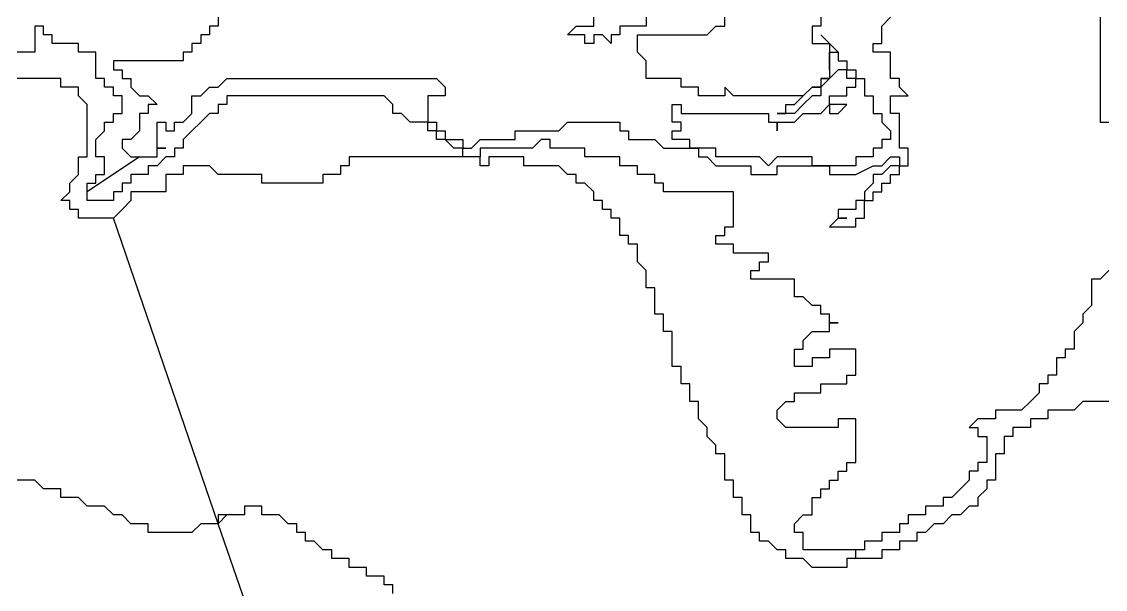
# Model space of a CAD drawing. Extents: x -79.2 to -65.2, y 32.5 to 44.8.
# Drawn here: x -70.955 to -69.714, y 40.755 to 41.405 of the extents above; entities that cross this region are included whole.
import ezdxf

# ---------------------------------------------------------------- set-up
doc = ezdxf.new("R2010")
doc.units = 0

msp = doc.modelspace()

# ---------------------------------------------------------------- linework, layer by layer
at = {"layer": '0FINSTR_G'}
for points in [[(-70.73, 41.41), (-70.73, 41.4), (-70.73, 41.4), (-70.74, 41.4), (-70.74, 41.4), (-70.74, 41.39), (-70.74, 41.39), (-70.75, 41.39), (-70.75, 41.38), (-70.75, 41.38), (-70.75, 41.38), (-70.76, 41.38), (-70.76, 41.38), (-70.76, 41.37), (-70.76, 41.37), (-70.77, 41.37), (-70.77, 41.37), (-70.77, 41.36), (-70.77, 41.36), (-70.78, 41.36), (-70.78, 41.36), (-70.78, 41.36), (-70.78, 41.36), (-70.79, 41.36), (-70.79, 41.36), (-70.79, 41.36), (-70.8, 41.36), (-70.8, 41.36), (-70.8, 41.36), (-70.8, 41.36), (-70.81, 41.36), (-70.81, 41.36), (-70.83, 41.36), (-70.83, 41.36), (-70.83, 41.36), (-70.83, 41.36), (-70.84, 41.36), (-70.84, 41.36), (-70.84, 41.36), (-70.85, 41.36), (-70.85, 41.36), (-70.85, 41.36), (-70.85, 41.36), (-70.85, 41.35), (-70.85, 41.35), (-70.85, 41.35), (-70.84, 41.35), (-70.84, 41.35), (-70.84, 41.35), (-70.84, 41.34), (-70.84, 41.34), (-70.83, 41.34), (-70.83, 41.34), (-70.83, 41.34), (-70.83, 41.33), (-70.83, 41.33), (-70.83, 41.33), (-70.83, 41.33), (-70.83, 41.33), (-70.82, 41.32), (-70.82, 41.32), (-70.82, 41.32), (-70.82, 41.32), (-70.81, 41.32), (-70.81, 41.32), (-70.81, 41.32), (-70.81, 41.32), (-70.8, 41.31), (-70.8, 41.31), (-70.8, 41.31), (-70.8, 41.31), (-70.8, 41.31), (-70.8, 41.31), (-70.8, 41.31), (-70.81, 41.31), (-70.81, 41.31), (-70.81, 41.31), (-70.81, 41.3), (-70.81, 41.3), (-70.81, 41.3), (-70.81, 41.3), (-70.81, 41.3), (-70.81, 41.3), (-70.81, 41.3), (-70.82, 41.3), (-70.82, 41.3)], [(-70.24, 41.41), (-70.24, 41.4), (-70.25, 41.4), (-70.25, 41.4), (-70.26, 41.4), (-70.26, 41.4), (-70.27, 41.4), (-70.27, 41.39), (-70.27, 41.39), (-70.27, 41.39), (-70.28, 41.39), (-70.28, 41.39), (-70.28, 41.38), (-70.29, 41.39), (-70.29, 41.39), (-70.29, 41.39), (-70.3, 41.39), (-70.3, 41.39), (-70.3, 41.39), (-70.3, 41.38), (-70.31, 41.38), (-70.31, 41.38), (-70.31, 41.38), (-70.31, 41.38), (-70.31, 41.38), (-70.31, 41.38), (-70.31, 41.38), (-70.31, 41.39), (-70.31, 41.39), (-70.31, 41.39), (-70.31, 41.39), (-70.31, 41.39), (-70.31, 41.39), (-70.32, 41.39), (-70.32, 41.39), (-70.32, 41.39), (-70.33, 41.39), (-70.33, 41.39), (-70.33, 41.39), (-70.33, 41.39), (-70.32, 41.4), (-70.32, 41.4), (-70.32, 41.4), (-70.31, 41.4), (-70.31, 41.4), (-70.3, 41.4), (-70.3, 41.4), (-70.3, 41.4), (-70.3, 41.41)], [(-70.05, 41.33), (-70.06, 41.32), (-70.06, 41.32), (-70.07, 41.32), (-70.07, 41.32), (-70.07, 41.32), (-70.08, 41.32), (-70.08, 41.32), (-70.09, 41.32), (-70.09, 41.32), (-70.1, 41.32), (-70.1, 41.32), (-70.11, 41.32), (-70.11, 41.32), (-70.12, 41.32), (-70.12, 41.32), (-70.13, 41.32), (-70.13, 41.32), (-70.14, 41.32), (-70.15, 41.33), (-70.15, 41.32), (-70.15, 41.32), (-70.16, 41.32), (-70.16, 41.32), (-70.17, 41.32), (-70.17, 41.32), (-70.18, 41.32), (-70.18, 41.33), (-70.19, 41.33), (-70.19, 41.33), (-70.19, 41.33), (-70.19, 41.33), (-70.19, 41.33), (-70.2, 41.33), (-70.2, 41.34), (-70.2, 41.34), (-70.2, 41.34), (-70.2, 41.34), (-70.21, 41.34), (-70.21, 41.34), (-70.21, 41.34), (-70.22, 41.34), (-70.22, 41.34), (-70.22, 41.34), (-70.23, 41.34), (-70.23, 41.34), (-70.23, 41.34), (-70.23, 41.34), (-70.23, 41.34), (-70.24, 41.34), (-70.24, 41.35), (-70.24, 41.35), (-70.24, 41.35), (-70.24, 41.35), (-70.24, 41.35), (-70.24, 41.35), (-70.24, 41.35), (-70.24, 41.35), (-70.24, 41.36), (-70.24, 41.36), (-70.24, 41.36), (-70.24, 41.36), (-70.24, 41.36), (-70.24, 41.36), (-70.25, 41.37), (-70.25, 41.37), (-70.25, 41.37), (-70.25, 41.37), (-70.25, 41.37), (-70.25, 41.38), (-70.25, 41.38), (-70.25, 41.38), (-70.25, 41.38), (-70.25, 41.38), (-70.25, 41.39), (-70.25, 41.39), (-70.25, 41.39), (-70.25, 41.39), (-70.24, 41.39), (-70.23, 41.39), (-70.23, 41.39), (-70.23, 41.39), (-70.22, 41.39), (-70.22, 41.39), (-70.22, 41.39), (-70.21, 41.39), (-70.21, 41.39), (-70.2, 41.39), (-70.2, 41.39), (-70.2, 41.39), (-70.19, 41.39), (-70.18, 41.39), (-70.18, 41.39), (-70.18, 41.39), (-70.17, 41.39), (-70.17, 41.39), (-70.16, 41.4), (-70.16, 41.4), (-70.16, 41.4), (-70.16, 41.4), (-70.15, 41.4), (-70.15, 41.41)], [(-70.04, 41.41), (-70.04, 41.4), (-70.05, 41.4), (-70.05, 41.4), (-70.05, 41.4), (-70.05, 41.39), (-70.05, 41.39), (-70.05, 41.39), (-70.05, 41.39), (-70.05, 41.38), (-70.04, 41.38), (-70.04, 41.38), (-70.04, 41.38), (-70.04, 41.38), (-70.03, 41.38), (-70.03, 41.37), (-70.03, 41.37), (-70.03, 41.37), (-70.03, 41.37), (-70.03, 41.36)], [(-69.97, 41.4), (-69.97, 41.4), (-69.96, 41.41)], [(-69.72, 41.41), (-69.72, 41.4), (-69.72, 41.4), (-69.72, 41.4), (-69.72, 41.39), (-69.72, 41.38), (-69.72, 41.38), (-69.72, 41.38), (-69.72, 41.37), (-69.72, 41.36), (-69.72, 41.36), (-69.72, 41.34), (-69.72, 41.33), (-69.72, 41.33), (-69.72, 41.33), (-69.72, 41.33), (-69.72, 41.32), (-69.72, 41.32), (-69.72, 41.32), (-69.72, 41.31), (-69.72, 41.31), (-69.72, 41.31), (-69.72, 41.3), (-69.72, 41.3), (-69.72, 41.29), (-69.71, 41.29)], [(-70.88, 41.21), (-70.88, 41.21), (-70.88, 41.21), (-70.88, 41.21), (-70.88, 41.21), (-70.88, 41.21), (-70.88, 41.21), (-70.88, 41.21), (-70.88, 41.21), (-70.88, 41.21), (-70.88, 41.21), (-70.88, 41.22), (-70.88, 41.22), (-70.88, 41.22), (-70.88, 41.22), (-70.87, 41.22), (-70.87, 41.22), (-70.87, 41.23), (-70.87, 41.23), (-70.87, 41.23), (-70.87, 41.23), (-70.87, 41.23), (-70.86, 41.23), (-70.86, 41.24), (-70.86, 41.24), (-70.86, 41.24), (-70.86, 41.24), (-70.86, 41.24), (-70.86, 41.25), (-70.86, 41.25), (-70.86, 41.25), (-70.87, 41.25), (-70.87, 41.25), (-70.87, 41.25), (-70.87, 41.26), (-70.87, 41.26), (-70.87, 41.26), (-70.87, 41.26), (-70.87, 41.26), (-70.87, 41.27), (-70.87, 41.27), (-70.87, 41.27), (-70.87, 41.27), (-70.87, 41.27), (-70.86, 41.28), (-70.86, 41.28), (-70.86, 41.28), (-70.86, 41.29), (-70.85, 41.29), (-70.85, 41.29), (-70.85, 41.3), (-70.85, 41.3), (-70.85, 41.3), (-70.85, 41.3), (-70.84, 41.3), (-70.84, 41.3), (-70.84, 41.31), (-70.84, 41.31), (-70.84, 41.31), (-70.84, 41.31), (-70.84, 41.31), (-70.84, 41.31), (-70.84, 41.32), (-70.84, 41.32), (-70.84, 41.32), (-70.84, 41.32), (-70.84, 41.32), (-70.84, 41.32), (-70.85, 41.32), (-70.85, 41.32), (-70.85, 41.32), (-70.85, 41.32), (-70.85, 41.33), (-70.85, 41.33), (-70.85, 41.33), (-70.86, 41.33), (-70.86, 41.33), (-70.86, 41.34), (-70.86, 41.34), (-70.86, 41.34), (-70.86, 41.34), (-70.86, 41.34), (-70.86, 41.34), (-70.86, 41.34), (-70.87, 41.34), (-70.87, 41.35), (-70.87, 41.35), (-70.87, 41.35), (-70.87, 41.35), (-70.87, 41.35), (-70.87, 41.35), (-70.87, 41.36), (-70.87, 41.36), (-70.87, 41.36), (-70.87, 41.36), (-70.87, 41.36), (-70.87, 41.36), (-70.87, 41.37), (-70.88, 41.37), (-70.88, 41.37), (-70.88, 41.37), (-70.88, 41.37), (-70.88, 41.37), (-70.88, 41.37), (-70.88, 41.37), (-70.89, 41.37), (-70.89, 41.37), (-70.89, 41.38), (-70.89, 41.38), (-70.9, 41.38), (-70.9, 41.38), (-70.9, 41.38), (-70.91, 41.38), (-70.91, 41.38), (-70.91, 41.38), (-70.91, 41.38), (-70.91, 41.38), (-70.91, 41.38), (-70.92, 41.38), (-70.92, 41.38), (-70.92, 41.39), (-70.92, 41.39), (-70.92, 41.39), (-70.92, 41.39), (-70.92, 41.39), (-70.93, 41.39), (-70.93, 41.39), (-70.93, 41.39), (-70.93, 41.4), (-70.93, 41.4), (-70.93, 41.4), (-70.93, 41.4), (-70.94, 41.4), (-70.94, 41.39), (-70.94, 41.39), (-70.94, 41.39), (-70.94, 41.39), (-70.94, 41.39), (-70.94, 41.39), (-70.94, 41.39), (-70.94, 41.38), (-70.94, 41.38), (-70.94, 41.38), (-70.94, 41.38), (-70.94, 41.37), (-70.94, 41.37), (-70.94, 41.37), (-70.94, 41.37), (-70.95, 41.37), (-70.95, 41.37), (-70.95, 41.37), (-70.95, 41.37), (-70.95, 41.37), (-70.96, 41.37)], [(-70.82, 41.25), (-70.81, 41.25), (-70.81, 41.25), (-70.81, 41.25), (-70.81, 41.25), (-70.8, 41.25), (-70.8, 41.25), (-70.8, 41.25), (-70.8, 41.25), (-70.8, 41.25), (-70.8, 41.25), (-70.8, 41.25), (-70.8, 41.25), (-70.8, 41.25), (-70.8, 41.25), (-70.8, 41.26), (-70.79, 41.26), (-70.79, 41.26), (-70.8, 41.26), (-70.8, 41.26), (-70.8, 41.26), (-70.8, 41.27), (-70.8, 41.27), (-70.8, 41.27), (-70.8, 41.27), (-70.8, 41.28), (-70.8, 41.28), (-70.8, 41.28), (-70.8, 41.28), (-70.8, 41.29), (-70.8, 41.29), (-70.8, 41.29), (-70.8, 41.29), (-70.8, 41.29), (-70.79, 41.29), (-70.79, 41.29), (-70.79, 41.28), (-70.79, 41.28), (-70.78, 41.28), (-70.78, 41.28), (-70.78, 41.28), (-70.78, 41.28), (-70.78, 41.28), (-70.78, 41.28), (-70.78, 41.28), (-70.78, 41.29), (-70.78, 41.29), (-70.78, 41.29), (-70.77, 41.29), (-70.77, 41.29), (-70.77, 41.29), (-70.77, 41.29), (-70.76, 41.3), (-70.76, 41.3), (-70.76, 41.3), (-70.76, 41.31), (-70.76, 41.31), (-70.76, 41.31), (-70.76, 41.31), (-70.76, 41.31), (-70.76, 41.32), (-70.75, 41.32), (-70.75, 41.32), (-70.75, 41.32), (-70.74, 41.33), (-70.74, 41.33), (-70.74, 41.33), (-70.73, 41.33), (-70.73, 41.33), (-70.73, 41.33), (-70.73, 41.33), (-70.72, 41.34), (-70.72, 41.34), (-70.72, 41.34), (-70.71, 41.34), (-70.7, 41.34), (-70.7, 41.34), (-70.69, 41.34), (-70.69, 41.34), (-70.68, 41.34), (-70.68, 41.34), (-70.67, 41.34), (-70.67, 41.34), (-70.66, 41.34), (-70.66, 41.34), (-70.65, 41.34), (-70.65, 41.34), (-70.64, 41.34), (-70.64, 41.34), (-70.63, 41.34), (-70.63, 41.34), (-70.63, 41.34), (-70.62, 41.34), (-70.62, 41.34), (-70.61, 41.34), (-70.61, 41.34), (-70.6, 41.34), (-70.6, 41.34), (-70.59, 41.34), (-70.59, 41.34), (-70.58, 41.34), (-70.56, 41.34), (-70.56, 41.34), (-70.55, 41.34), (-70.55, 41.34), (-70.54, 41.34), (-70.53, 41.34), (-70.53, 41.34), (-70.52, 41.34), (-70.52, 41.34), (-70.51, 41.34), (-70.5, 41.34), (-70.5, 41.34), (-70.5, 41.34), (-70.5, 41.34), (-70.5, 41.34), (-70.49, 41.34), (-70.49, 41.34), (-70.49, 41.34), (-70.48, 41.34), (-70.48, 41.34), (-70.48, 41.34), (-70.48, 41.34), (-70.47, 41.33), (-70.47, 41.33), (-70.47, 41.33), (-70.47, 41.33), (-70.47, 41.33), (-70.47, 41.33), (-70.47, 41.32), (-70.48, 41.32), (-70.48, 41.32), (-70.48, 41.32), (-70.48, 41.32), (-70.49, 41.32), (-70.49, 41.32), (-70.49, 41.31), (-70.49, 41.31), (-70.49, 41.31), (-70.49, 41.3), (-70.49, 41.3), (-70.49, 41.3), (-70.49, 41.3), (-70.49, 41.29), (-70.49, 41.29), (-70.48, 41.29), (-70.48, 41.29), (-70.48, 41.29), (-70.48, 41.28), (-70.48, 41.28), (-70.48, 41.28), (-70.47, 41.28), (-70.47, 41.28), (-70.47, 41.28), (-70.47, 41.27), (-70.46, 41.27), (-70.46, 41.27), (-70.46, 41.27), (-70.45, 41.27), (-70.45, 41.26), (-70.45, 41.26), (-70.45, 41.26), (-70.44, 41.26), (-70.44, 41.26), (-70.44, 41.26), (-70.44, 41.26), (-70.44, 41.26), (-70.43, 41.27), (-70.43, 41.27), (-70.43, 41.27), (-70.42, 41.27), (-70.42, 41.27), (-70.41, 41.27), (-70.41, 41.27), (-70.4, 41.27), (-70.4, 41.27), (-70.39, 41.27), (-70.39, 41.28), (-70.39, 41.28), (-70.39, 41.28), (-70.38, 41.28), (-70.38, 41.28), (-70.37, 41.28), (-70.36, 41.28), (-70.36, 41.28), (-70.35, 41.28), (-70.35, 41.28), (-70.34, 41.28), (-70.34, 41.28), (-70.33, 41.29), (-70.33, 41.29), (-70.32, 41.29), (-70.32, 41.29), (-70.31, 41.29), (-70.31, 41.29), (-70.3, 41.29), (-70.29, 41.29), (-70.29, 41.29), (-70.28, 41.29), (-70.28, 41.29), (-70.28, 41.29), (-70.27, 41.29), (-70.27, 41.28), (-70.27, 41.28), (-70.27, 41.28), (-70.27, 41.28), (-70.26, 41.28), (-70.26, 41.28), (-70.26, 41.28), (-70.26, 41.27), (-70.25, 41.27), (-70.25, 41.27), (-70.24, 41.27), (-70.24, 41.27), (-70.24, 41.27), (-70.24, 41.27), (-70.23, 41.27), (-70.23, 41.27), (-70.23, 41.27), (-70.22, 41.26), (-70.22, 41.26), (-70.22, 41.26), (-70.2, 41.26), (-70.2, 41.26), (-70.19, 41.26), (-70.19, 41.26), (-70.19, 41.26), (-70.18, 41.26), (-70.18, 41.26), (-70.18, 41.25), (-70.18, 41.25), (-70.18, 41.25), (-70.17, 41.25), (-70.17, 41.25), (-70.16, 41.24), (-70.16, 41.24), (-70.15, 41.24), (-70.15, 41.24), (-70.14, 41.24), (-70.14, 41.24), (-70.13, 41.24), (-70.13, 41.24), (-70.13, 41.24), (-70.13, 41.24), (-70.12, 41.24), (-70.12, 41.24), (-70.12, 41.23), (-70.12, 41.23), (-70.12, 41.23), (-70.12, 41.23), (-70.12, 41.23), (-70.11, 41.23), (-70.11, 41.23), (-70.11, 41.23), (-70.11, 41.23), (-70.1, 41.23), (-70.1, 41.23), (-70.1, 41.23), (-70.1, 41.23), (-70.09, 41.23), (-70.09, 41.24), (-70.09, 41.24), (-70.09, 41.24), (-70.08, 41.24), (-70.08, 41.24), (-70.08, 41.24), (-70.08, 41.24), (-70.07, 41.24), (-70.06, 41.24), (-70.06, 41.24), (-70.06, 41.24), (-70.05, 41.24), (-70.05, 41.24), (-70.05, 41.24), (-70.04, 41.24), (-70.04, 41.24), (-70.03, 41.24), (-70.03, 41.24), (-70.03, 41.23), (-70.02, 41.23), (-70.02, 41.23), (-70.02, 41.23), (-70.01, 41.23), (-70.01, 41.23), (-70.01, 41.23), (-70, 41.23), (-70, 41.23), (-70, 41.23), (-70, 41.23), (-69.98, 41.24), (-69.98, 41.24), (-69.97, 41.24), (-69.97, 41.24), (-69.96, 41.25), (-69.96, 41.25), (-69.96, 41.25), (-69.96, 41.25), (-69.95, 41.25), (-69.95, 41.25), (-69.95, 41.25), (-69.95, 41.25), (-69.95, 41.25), (-69.95, 41.24), (-69.96, 41.24), (-69.96, 41.24), (-69.96, 41.24), (-69.96, 41.24), (-69.97, 41.23), (-69.97, 41.23), (-69.97, 41.23), (-69.97, 41.23), (-69.97, 41.23), (-69.98, 41.23), (-69.98, 41.22), (-69.98, 41.22), (-69.98, 41.22), (-69.98, 41.22), (-69.98, 41.22), (-69.99, 41.21), (-69.99, 41.21), (-69.99, 41.21), (-69.99, 41.21), (-69.99, 41.2), (-69.99, 41.2), (-70, 41.2), (-70, 41.2), (-70, 41.2), (-70, 41.19), (-70.01, 41.19), (-70.01, 41.19), (-70.01, 41.19), (-70.02, 41.19), (-70.02, 41.19), (-70.02, 41.19), (-70.02, 41.18), (-70.02, 41.18), (-70.02, 41.18), (-70.01, 41.18), (-70.01, 41.18), (-70.01, 41.18), (-70.01, 41.18), (-70.02, 41.18), (-70.02, 41.18), (-70.02, 41.18), (-70.02, 41.18), (-70.03, 41.17), (-70.03, 41.17), (-70.03, 41.17), (-70.03, 41.17), (-70.03, 41.17), (-70.02, 41.17), (-70.02, 41.17), (-70.02, 41.17), (-70.01, 41.17), (-70.01, 41.17), (-70.01, 41.17), (-70, 41.17), (-70, 41.18), (-70, 41.18), (-70, 41.18), (-69.99, 41.18), (-69.99, 41.19), (-69.99, 41.19), (-69.99, 41.19), (-69.99, 41.19), (-69.99, 41.2), (-69.98, 41.2), (-69.98, 41.2), (-69.98, 41.2), (-69.98, 41.2), (-69.98, 41.21), (-69.97, 41.21), (-69.97, 41.21), (-69.97, 41.21), (-69.97, 41.21), (-69.97, 41.21), (-69.97, 41.22), (-69.97, 41.22), (-69.97, 41.22), (-69.97, 41.22), (-69.97, 41.22), (-69.96, 41.22), (-69.96, 41.23), (-69.96, 41.23), (-69.95, 41.23), (-69.95, 41.23), (-69.95, 41.23), (-69.95, 41.23), (-69.95, 41.24), (-69.95, 41.24), (-69.94, 41.24), (-69.94, 41.24), (-69.94, 41.25), (-69.94, 41.25), (-69.94, 41.25), (-69.94, 41.25), (-69.94, 41.25), (-69.94, 41.25), (-69.94, 41.25), (-69.94, 41.26), (-69.94, 41.26), (-69.94, 41.26), (-69.95, 41.26), (-69.95, 41.27), (-69.95, 41.27), (-69.95, 41.27), (-69.95, 41.27), (-69.95, 41.27), (-69.95, 41.28), (-69.95, 41.28), (-69.95, 41.28), (-69.95, 41.29), (-69.95, 41.29), (-69.95, 41.29), (-69.95, 41.29), (-69.95, 41.29), (-69.95, 41.3), (-69.95, 41.3), (-69.95, 41.3), (-69.96, 41.3), (-69.96, 41.3), (-69.96, 41.31), (-69.96, 41.31), (-69.96, 41.31), (-69.96, 41.31), (-69.96, 41.32), (-69.96, 41.32), (-69.96, 41.32), (-69.96, 41.32), (-69.95, 41.32), (-69.95, 41.32), (-69.95, 41.32), (-69.95, 41.32), (-69.94, 41.32), (-69.95, 41.33), (-69.95, 41.33), (-69.95, 41.33), (-69.95, 41.33), (-69.95, 41.33), (-69.95, 41.34), (-69.95, 41.34), (-69.95, 41.34), (-69.95, 41.34), (-69.96, 41.34), (-69.96, 41.34), (-69.96, 41.35), (-69.96, 41.35), (-69.96, 41.35), (-69.96, 41.35), (-69.96, 41.35), (-69.96, 41.35), (-69.96, 41.36), (-69.96, 41.36), (-69.96, 41.36), (-69.96, 41.36), (-69.96, 41.36), (-69.96, 41.36), (-69.96, 41.36), (-69.96, 41.37), (-69.96, 41.37), (-69.96, 41.37), (-69.97, 41.37), (-69.97, 41.37), (-69.97, 41.37), (-69.97, 41.37), (-69.98, 41.37), (-69.98, 41.38), (-69.98, 41.38), (-69.98, 41.38), (-69.98, 41.38), (-69.98, 41.38), (-69.97, 41.38), (-69.97, 41.39), (-69.97, 41.39), (-69.97, 41.39), (-69.97, 41.39), (-69.97, 41.39), (-69.97, 41.4), (-69.97, 41.4), (-69.97, 41.4)], [(-70.04, 41.39), (-70.04, 41.39), (-70.04, 41.39), (-70.04, 41.39), (-70.03, 41.38), (-70.03, 41.38), (-70.03, 41.38), (-70.02, 41.37)], [(-70.02, 41.37), (-70.02, 41.37), (-70.02, 41.37), (-70.02, 41.37), (-70.02, 41.36), (-70.01, 41.36), (-70.01, 41.36), (-70.01, 41.35), (-70, 41.35), (-70, 41.35), (-70, 41.35), (-70, 41.34), (-70, 41.34), (-69.99, 41.34), (-69.99, 41.34), (-69.99, 41.33), (-69.99, 41.33), (-69.99, 41.33), (-69.99, 41.32), (-69.99, 41.32), (-69.99, 41.32), (-69.98, 41.32), (-69.98, 41.31), (-69.98, 41.31), (-69.98, 41.31), (-69.98, 41.3), (-69.98, 41.3), (-69.97, 41.3), (-69.97, 41.3), (-69.97, 41.3), (-69.97, 41.29), (-69.97, 41.29), (-69.97, 41.29), (-69.96, 41.28), (-69.96, 41.28), (-69.96, 41.28), (-69.96, 41.27), (-69.97, 41.27), (-69.97, 41.27), (-69.97, 41.26), (-69.97, 41.26), (-69.98, 41.26), (-69.98, 41.25), (-69.98, 41.25), (-69.99, 41.25), (-69.99, 41.25), (-69.99, 41.25), (-70, 41.25), (-70, 41.24), (-70.01, 41.24), (-70.01, 41.24), (-70.01, 41.24), (-70.02, 41.24), (-70.02, 41.24), (-70.03, 41.24), (-70.03, 41.24), (-70.03, 41.24), (-70.04, 41.24), (-70.04, 41.24), (-70.04, 41.24), (-70.05, 41.24), (-70.05, 41.24), (-70.05, 41.25), (-70.06, 41.25), (-70.06, 41.25), (-70.06, 41.25), (-70.07, 41.25), (-70.07, 41.25), (-70.07, 41.25), (-70.08, 41.25), (-70.08, 41.25), (-70.09, 41.25), (-70.09, 41.25), (-70.09, 41.25), (-70.09, 41.25), (-70.1, 41.24), (-70.1, 41.24), (-70.11, 41.25), (-70.11, 41.25), (-70.11, 41.25), (-70.12, 41.25), (-70.12, 41.25), (-70.12, 41.25), (-70.13, 41.25), (-70.13, 41.25), (-70.14, 41.25), (-70.15, 41.25), (-70.15, 41.25), (-70.15, 41.25), (-70.16, 41.25), (-70.16, 41.25), (-70.16, 41.26), (-70.17, 41.26), (-70.17, 41.26), (-70.18, 41.26), (-70.18, 41.26), (-70.18, 41.26), (-70.18, 41.26), (-70.19, 41.26), (-70.19, 41.27), (-70.19, 41.27), (-70.2, 41.27), (-70.2, 41.27), (-70.21, 41.27), (-70.21, 41.28), (-70.21, 41.28), (-70.21, 41.28), (-70.2, 41.28), (-70.2, 41.28), (-70.2, 41.28), (-70.2, 41.29), (-70.2, 41.29), (-70.2, 41.29), (-70.2, 41.29), (-70.21, 41.29), (-70.21, 41.3), (-70.21, 41.3), (-70.21, 41.3), (-70.21, 41.3), (-70.21, 41.31), (-70.2, 41.31), (-70.2, 41.31), (-70.2, 41.3), (-70.2, 41.3), (-70.19, 41.3), (-70.19, 41.3), (-70.19, 41.3), (-70.18, 41.3), (-70.18, 41.3), (-70.18, 41.3), (-70.17, 41.3), (-70.17, 41.3), (-70.17, 41.3), (-70.16, 41.3), (-70.16, 41.3), (-70.15, 41.3), (-70.15, 41.3), (-70.15, 41.3), (-70.14, 41.3), (-70.14, 41.3), (-70.13, 41.3), (-70.13, 41.3), (-70.13, 41.3), (-70.12, 41.3), (-70.12, 41.3), (-70.12, 41.3), (-70.11, 41.3), (-70.11, 41.3), (-70.11, 41.3), (-70.1, 41.3), (-70.1, 41.29), (-70.1, 41.29), (-70.09, 41.29), (-70.09, 41.28), (-70.09, 41.28), (-70.09, 41.28), (-70.09, 41.28), (-70.09, 41.29), (-70.08, 41.29), (-70.08, 41.29), (-70.08, 41.29), (-70.07, 41.29), (-70.07, 41.29), (-70.07, 41.29), (-70.06, 41.3), (-70.06, 41.3), (-70.06, 41.3), (-70.05, 41.3), (-70.05, 41.3), (-70.04, 41.3), (-70.04, 41.3), (-70.04, 41.3), (-70.03, 41.31), (-70.03, 41.31), (-70.03, 41.3), (-70.03, 41.3), (-70.03, 41.3), (-70.02, 41.3), (-70.02, 41.3), (-70.02, 41.3), (-70.02, 41.3), (-70.01, 41.31), (-70.01, 41.31), (-70.01, 41.31), (-70.02, 41.31), (-70.02, 41.31), (-70.03, 41.31), (-70.03, 41.31), (-70.03, 41.31), (-70.03, 41.32), (-70.02, 41.32), (-70.02, 41.32), (-70.01, 41.32), (-70.01, 41.32), (-70.01, 41.33), (-70, 41.33), (-70, 41.33), (-70, 41.34), (-70, 41.34), (-70.01, 41.34), (-70.01, 41.35), (-70.02, 41.35), (-70.02, 41.35), (-70.02, 41.35), (-70.03, 41.34), (-70.03, 41.34), (-70.03, 41.34), (-70.04, 41.33), (-70.04, 41.33), (-70.04, 41.33), (-70.04, 41.33), (-70.04, 41.33), (-70.04, 41.32), (-70.04, 41.32), (-70.05, 41.32), (-70.05, 41.32), (-70.05, 41.32), (-70.06, 41.31), (-70.06, 41.31), (-70.06, 41.31), (-70.06, 41.31), (-70.06, 41.31), (-70.07, 41.3), (-70.07, 41.3), (-70.07, 41.3), (-70.08, 41.3), (-70.08, 41.3), (-70.08, 41.3), (-70.09, 41.3), (-70.09, 41.3), (-70.08, 41.3), (-70.08, 41.31), (-70.08, 41.31), (-70.08, 41.31), (-70.07, 41.31), (-70.07, 41.31), (-70.06, 41.32), (-70.06, 41.32), (-70.06, 41.32), (-70.05, 41.33)], [(-70.03, 41.36), (-70.03, 41.37), (-70.03, 41.37), (-70.02, 41.37)], [(-70.03, 41.36), (-70.03, 41.36)], [(-70.03, 41.35), (-70.03, 41.35), (-70.03, 41.35), (-70.03, 41.35), (-70.03, 41.36), (-70.03, 41.36), (-70.03, 41.36), (-70.03, 41.36)], [(-70.03, 41.36), (-70.03, 41.36), (-70.03, 41.36), (-70.03, 41.35), (-70.03, 41.35), (-70.03, 41.35)], [(-70.03, 41.35), (-70.03, 41.34)], [(-70.85, 41.18), (-70.85, 41.18), (-70.85, 41.18), (-70.86, 41.18), (-70.86, 41.18), (-70.86, 41.18), (-70.86, 41.18), (-70.87, 41.18), (-70.87, 41.18), (-70.87, 41.18), (-70.88, 41.18), (-70.88, 41.18), (-70.88, 41.18), (-70.88, 41.18), (-70.89, 41.18), (-70.89, 41.18), (-70.89, 41.18), (-70.89, 41.18), (-70.89, 41.19), (-70.89, 41.19), (-70.89, 41.19), (-70.9, 41.19), (-70.9, 41.19), (-70.9, 41.19), (-70.9, 41.19), (-70.9, 41.2), (-70.91, 41.2), (-70.91, 41.2), (-70.91, 41.2), (-70.9, 41.21), (-70.9, 41.21), (-70.9, 41.21), (-70.9, 41.21), (-70.9, 41.22), (-70.9, 41.22), (-70.9, 41.22), (-70.9, 41.22), (-70.89, 41.23), (-70.89, 41.23), (-70.89, 41.23), (-70.89, 41.24), (-70.89, 41.24), (-70.89, 41.24), (-70.89, 41.24), (-70.89, 41.25), (-70.89, 41.25), (-70.89, 41.25), (-70.89, 41.25), (-70.88, 41.25), (-70.88, 41.26), (-70.88, 41.26), (-70.88, 41.26), (-70.88, 41.27), (-70.88, 41.27), (-70.88, 41.27), (-70.88, 41.27), (-70.88, 41.28), (-70.88, 41.28), (-70.88, 41.28), (-70.88, 41.29), (-70.88, 41.29), (-70.88, 41.29), (-70.88, 41.29), (-70.88, 41.3), (-70.88, 41.3), (-70.88, 41.31), (-70.88, 41.31), (-70.88, 41.31), (-70.88, 41.31), (-70.89, 41.32), (-70.89, 41.32), (-70.89, 41.32), (-70.89, 41.32), (-70.89, 41.32), (-70.89, 41.33), (-70.89, 41.33), (-70.9, 41.33), (-70.9, 41.33), (-70.9, 41.33), (-70.9, 41.33), (-70.91, 41.33), (-70.91, 41.33), (-70.91, 41.34), (-70.91, 41.34), (-70.92, 41.34), (-70.92, 41.34), (-70.92, 41.34), (-70.93, 41.34), (-70.94, 41.34), (-70.94, 41.34), (-70.95, 41.34), (-70.95, 41.34), (-70.95, 41.34), (-70.96, 41.34)], [(-70.04, 41.34), (-70.03, 41.34), (-70.03, 41.34)], [(-70.03, 41.34), (-70.04, 41.34), (-70.04, 41.34)], [(-70.04, 41.34), (-70.04, 41.34), (-70.04, 41.34), (-70.04, 41.33)], [(-70.09, 40.95), (-70.09, 40.95), (-70.09, 40.96), (-70.09, 40.96), (-70.09, 40.96), (-70.09, 40.96), (-70.09, 40.96), (-70.08, 40.97), (-70.08, 40.97), (-70.08, 40.97), (-70.08, 40.97), (-70.08, 40.97), (-70.07, 40.97), (-70.07, 40.97), (-70.07, 40.98), (-70.06, 40.98), (-70.06, 40.98), (-70.05, 40.98), (-70.05, 40.98), (-70.04, 40.98), (-70.04, 40.99), (-70.03, 40.99), (-70.03, 40.99), (-70.03, 40.99), (-70.02, 40.99), (-70.02, 40.99), (-70.01, 40.99), (-70.01, 40.99), (-70.01, 41), (-70.01, 41), (-70, 41), (-70, 41), (-70, 41), (-70, 41), (-70, 41), (-70, 41.01), (-70, 41.02), (-70, 41.02), (-70, 41.02), (-70, 41.03), (-70, 41.03), (-70, 41.03), (-70, 41.03), (-70, 41.03), (-70, 41.03), (-70, 41.03), (-70.01, 41.03), (-70.01, 41.03), (-70.01, 41.03), (-70.02, 41.03), (-70.02, 41.03), (-70.02, 41.03), (-70.03, 41.03), (-70.03, 41.02), (-70.03, 41.02), (-70.04, 41.02), (-70.04, 41.02), (-70.04, 41.02), (-70.05, 41.02), (-70.05, 41.02), (-70.05, 41.01), (-70.06, 41.01), (-70.06, 41.01), (-70.06, 41.01), (-70.06, 41.01), (-70.07, 41.01), (-70.07, 41.02), (-70.07, 41.02), (-70.07, 41.02), (-70.07, 41.02), (-70.07, 41.02), (-70.07, 41.02), (-70.07, 41.02), (-70.07, 41.02), (-70.07, 41.02), (-70.07, 41.02), (-70.07, 41.03), (-70.07, 41.03), (-70.07, 41.03), (-70.07, 41.03), (-70.07, 41.03), (-70.07, 41.03), (-70.06, 41.03), (-70.06, 41.03), (-70.06, 41.04), (-70.06, 41.04), (-70.06, 41.04), (-70.06, 41.04), (-70.06, 41.04), (-70.06, 41.04), (-70.06, 41.04), (-70.05, 41.05), (-70.05, 41.05), (-70.05, 41.05), (-70.05, 41.05), (-70.04, 41.05), (-70.04, 41.05), (-70.04, 41.05), (-70.03, 41.05), (-70.03, 41.05), (-70.03, 41.05), (-70.03, 41.05), (-70.03, 41.06), (-70.03, 41.06), (-70.02, 41.06), (-70.02, 41.06), (-70.02, 41.06), (-70.02, 41.06), (-70.02, 41.06), (-70.03, 41.06), (-70.03, 41.07), (-70.03, 41.07), (-70.03, 41.07), (-70.03, 41.07), (-70.03, 41.07), (-70.04, 41.07), (-70.04, 41.07), (-70.04, 41.07), (-70.04, 41.08), (-70.05, 41.08), (-70.05, 41.08), (-70.05, 41.08), (-70.05, 41.08), (-70.06, 41.09), (-70.06, 41.09), (-70.06, 41.09), (-70.06, 41.09), (-70.06, 41.09), (-70.07, 41.09), (-70.07, 41.09), (-70.07, 41.1), (-70.07, 41.1), (-70.07, 41.1), (-70.07, 41.1), (-70.07, 41.1), (-70.07, 41.11), (-70.07, 41.11), (-70.07, 41.11), (-70.07, 41.11), (-70.07, 41.11), (-70.07, 41.11), (-70.08, 41.11), (-70.08, 41.11), (-70.08, 41.11), (-70.09, 41.11), (-70.09, 41.11), (-70.09, 41.11), (-70.1, 41.11), (-70.1, 41.11), (-70.1, 41.11), (-70.1, 41.11), (-70.11, 41.11), (-70.11, 41.11), (-70.11, 41.11), (-70.11, 41.11), (-70.11, 41.11), (-70.11, 41.11), (-70.12, 41.11), (-70.12, 41.12), (-70.12, 41.12), (-70.12, 41.12), (-70.12, 41.12), (-70.11, 41.12), (-70.11, 41.12), (-70.11, 41.12), (-70.11, 41.12), (-70.11, 41.13), (-70.11, 41.13), (-70.11, 41.13), (-70.1, 41.13), (-70.1, 41.13), (-70.1, 41.14), (-70.1, 41.14), (-70.1, 41.14), (-70.1, 41.14), (-70.1, 41.14), (-70.1, 41.14), (-70.1, 41.14), (-70.11, 41.14), (-70.11, 41.14), (-70.11, 41.14), (-70.12, 41.14), (-70.12, 41.14), (-70.13, 41.14), (-70.13, 41.14), (-70.13, 41.14), (-70.14, 41.14), (-70.14, 41.15), (-70.14, 41.15), (-70.15, 41.15), (-70.15, 41.15), (-70.15, 41.15), (-70.15, 41.15), (-70.15, 41.15), (-70.16, 41.15), (-70.16, 41.15), (-70.16, 41.15), (-70.16, 41.15), (-70.16, 41.16), (-70.16, 41.16), (-70.16, 41.16), (-70.16, 41.16), (-70.16, 41.16), (-70.16, 41.16), (-70.15, 41.16), (-70.15, 41.17), (-70.15, 41.17), (-70.15, 41.17), (-70.15, 41.17), (-70.14, 41.17), (-70.14, 41.17), (-70.14, 41.17), (-70.14, 41.18), (-70.14, 41.18), (-70.14, 41.18), (-70.14, 41.18), (-70.14, 41.18), (-70.14, 41.18), (-70.14, 41.18), (-70.14, 41.19), (-70.14, 41.19), (-70.14, 41.19), (-70.14, 41.19), (-70.14, 41.19), (-70.14, 41.19), (-70.14, 41.19), (-70.14, 41.2), (-70.14, 41.2), (-70.14, 41.2), (-70.14, 41.2), (-70.14, 41.2), (-70.14, 41.21), (-70.14, 41.21), (-70.14, 41.21), (-70.14, 41.21), (-70.14, 41.21), (-70.14, 41.21), (-70.15, 41.21), (-70.15, 41.21), (-70.15, 41.21), (-70.15, 41.21), (-70.16, 41.21), (-70.16, 41.21), (-70.16, 41.21), (-70.17, 41.21), (-70.17, 41.21), (-70.18, 41.21), (-70.18, 41.21), (-70.18, 41.21), (-70.19, 41.21), (-70.19, 41.21), (-70.19, 41.21), (-70.2, 41.21), (-70.2, 41.21), (-70.2, 41.21), (-70.2, 41.21), (-70.2, 41.21), (-70.21, 41.21), (-70.21, 41.21), (-70.21, 41.21), (-70.22, 41.21), (-70.22, 41.21), (-70.22, 41.22), (-70.22, 41.22), (-70.22, 41.22), (-70.23, 41.22), (-70.23, 41.22), (-70.23, 41.22), (-70.23, 41.23), (-70.24, 41.23), (-70.24, 41.23), (-70.24, 41.23), (-70.24, 41.23), (-70.24, 41.23), (-70.25, 41.23), (-70.25, 41.24), (-70.25, 41.24), (-70.26, 41.24), (-70.26, 41.24), (-70.26, 41.24), (-70.27, 41.24), (-70.27, 41.24), (-70.27, 41.25), (-70.28, 41.25), (-70.28, 41.25), (-70.29, 41.25), (-70.29, 41.25), (-70.29, 41.25), (-70.3, 41.25), (-70.3, 41.25), (-70.3, 41.25), (-70.31, 41.25), (-70.31, 41.26), (-70.31, 41.26), (-70.32, 41.26), (-70.32, 41.26), (-70.32, 41.26), (-70.33, 41.26), (-70.33, 41.26), (-70.33, 41.26), (-70.34, 41.26), (-70.34, 41.26), (-70.34, 41.26), (-70.34, 41.26), (-70.35, 41.26), (-70.35, 41.27), (-70.36, 41.27), (-70.36, 41.27), (-70.36, 41.27), (-70.37, 41.26), (-70.37, 41.26), (-70.37, 41.26), (-70.38, 41.26), (-70.39, 41.26), (-70.39, 41.26), (-70.39, 41.26), (-70.4, 41.26), (-70.4, 41.26), (-70.4, 41.26), (-70.4, 41.26), (-70.41, 41.26), (-70.41, 41.26), (-70.42, 41.26), (-70.42, 41.26), (-70.42, 41.26), (-70.42, 41.26), (-70.43, 41.26), (-70.43, 41.25), (-70.43, 41.25), (-70.43, 41.25), (-70.43, 41.25), (-70.44, 41.25), (-70.44, 41.25), (-70.44, 41.25), (-70.45, 41.25), (-70.45, 41.26), (-70.45, 41.26), (-70.45, 41.26), (-70.46, 41.26), (-70.46, 41.26), (-70.46, 41.26), (-70.46, 41.26), (-70.47, 41.27), (-70.47, 41.27), (-70.47, 41.27), (-70.47, 41.27), (-70.47, 41.27), (-70.48, 41.27), (-70.48, 41.27), (-70.48, 41.27), (-70.48, 41.28), (-70.48, 41.28), (-70.48, 41.28), (-70.49, 41.28), (-70.49, 41.28), (-70.49, 41.28), (-70.49, 41.29), (-70.49, 41.29), (-70.5, 41.29), (-70.5, 41.29), (-70.5, 41.29), (-70.51, 41.29), (-70.51, 41.29), (-70.51, 41.29), (-70.51, 41.29), (-70.51, 41.29), (-70.52, 41.3), (-70.52, 41.3), (-70.52, 41.3), (-70.52, 41.3), (-70.52, 41.3), (-70.52, 41.3), (-70.53, 41.3), (-70.53, 41.31), (-70.53, 41.31), (-70.53, 41.31), (-70.53, 41.31), (-70.53, 41.31), (-70.54, 41.32), (-70.54, 41.32), (-70.54, 41.32), (-70.54, 41.32), (-70.55, 41.32), (-70.55, 41.32), (-70.56, 41.32), (-70.56, 41.32), (-70.56, 41.32), (-70.56, 41.32), (-70.57, 41.32), (-70.57, 41.32), (-70.57, 41.32), (-70.58, 41.32), (-70.58, 41.32), (-70.59, 41.32), (-70.6, 41.32), (-70.6, 41.32), (-70.61, 41.32), (-70.61, 41.32), (-70.62, 41.32), (-70.62, 41.32), (-70.63, 41.32), (-70.63, 41.32), (-70.63, 41.32), (-70.64, 41.32), (-70.64, 41.32), (-70.65, 41.32), (-70.65, 41.32), (-70.65, 41.32), (-70.65, 41.32), (-70.66, 41.32), (-70.66, 41.32), (-70.67, 41.32), (-70.67, 41.32), (-70.68, 41.32), (-70.68, 41.32), (-70.68, 41.32), (-70.68, 41.32), (-70.69, 41.32), (-70.69, 41.32), (-70.69, 41.32), (-70.7, 41.32), (-70.7, 41.32), (-70.71, 41.32), (-70.71, 41.32), (-70.71, 41.32), (-70.72, 41.32), (-70.72, 41.31), (-70.72, 41.31), (-70.72, 41.31), (-70.73, 41.31), (-70.73, 41.31), (-70.73, 41.31), (-70.73, 41.31), (-70.73, 41.3), (-70.74, 41.3), (-70.74, 41.3), (-70.74, 41.3), (-70.74, 41.3), (-70.74, 41.3), (-70.74, 41.3), (-70.75, 41.29), (-70.75, 41.29), (-70.75, 41.29), (-70.75, 41.29), (-70.76, 41.28), (-70.76, 41.28), (-70.76, 41.28), (-70.76, 41.28), (-70.77, 41.27), (-70.77, 41.27), (-70.77, 41.27), (-70.77, 41.27), (-70.77, 41.27), (-70.77, 41.26), (-70.78, 41.26), (-70.78, 41.26), (-70.78, 41.26), (-70.78, 41.26), (-70.78, 41.25), (-70.79, 41.25), (-70.79, 41.25), (-70.79, 41.25), (-70.79, 41.25), (-70.8, 41.24), (-70.8, 41.24), (-70.8, 41.24), (-70.81, 41.24), (-70.81, 41.24), (-70.81, 41.24), (-70.81, 41.23), (-70.82, 41.23), (-70.82, 41.23), (-70.82, 41.23), (-70.83, 41.23), (-70.83, 41.23), (-70.83, 41.23), (-70.83, 41.23), (-70.83, 41.23), (-70.83, 41.23), (-70.83, 41.22), (-70.84, 41.22), (-70.84, 41.22), (-70.84, 41.22), (-70.84, 41.22), (-70.84, 41.21), (-70.85, 41.21), (-70.85, 41.21), (-70.85, 41.21), (-70.85, 41.21), (-70.85, 41.2), (-70.85, 41.2), (-70.86, 41.2)], [(-70.04, 41.33), (-70.04, 41.33), (-70.05, 41.33)], [(-70.05, 41.33), (-70.04, 41.33), (-70.04, 41.33)], [(-70.05, 41.33), (-70.05, 41.33), (-70.05, 41.33)], [(-70.82, 41.3), (-70.82, 41.29), (-70.82, 41.29), (-70.82, 41.29), (-70.82, 41.29), (-70.82, 41.29), (-70.82, 41.28), (-70.82, 41.28), (-70.82, 41.28), (-70.82, 41.28), (-70.82, 41.28), (-70.82, 41.28), (-70.83, 41.27), (-70.83, 41.27), (-70.83, 41.27), (-70.84, 41.27), (-70.84, 41.26), (-70.84, 41.26), (-70.84, 41.26)], [(-70.84, 41.26), (-70.84, 41.26), (-70.84, 41.26), (-70.84, 41.26), (-70.83, 41.25), (-70.83, 41.25), (-70.83, 41.25), (-70.83, 41.25), (-70.83, 41.25), (-70.83, 41.25), (-70.82, 41.25), (-70.82, 41.25), (-70.82, 41.25), (-70.82, 41.25), (-70.82, 41.25)], [(-70.82, 41.25), (-70.88, 41.21)], [(-70, 40.79), (-70, 40.79), (-70.01, 40.79), (-70.01, 40.78), (-70.01, 40.78), (-70.02, 40.78), (-70.02, 40.78), (-70.02, 40.78), (-70.03, 40.78), (-70.03, 40.78), (-70.04, 40.78), (-70.04, 40.78), (-70.05, 40.78), (-70.05, 40.78), (-70.05, 40.78), (-70.06, 40.79), (-70.06, 40.79), (-70.06, 40.79), (-70.07, 40.79), (-70.07, 40.79), (-70.07, 40.79), (-70.08, 40.79), (-70.08, 40.79), (-70.08, 40.8), (-70.09, 40.8), (-70.09, 40.8), (-70.09, 40.8), (-70.09, 40.8), (-70.09, 40.8), (-70.09, 40.8), (-70.1, 40.81), (-70.1, 40.81), (-70.1, 40.81), (-70.11, 40.81), (-70.11, 40.81), (-70.11, 40.82), (-70.11, 40.82), (-70.12, 40.82), (-70.12, 40.83), (-70.12, 40.83), (-70.12, 40.83), (-70.12, 40.84), (-70.12, 40.84), (-70.13, 40.84), (-70.13, 40.85), (-70.13, 40.85), (-70.13, 40.85), (-70.13, 40.85), (-70.13, 40.86), (-70.13, 40.86), (-70.14, 40.86), (-70.14, 40.87), (-70.14, 40.87), (-70.14, 40.88), (-70.15, 40.88), (-70.15, 40.89), (-70.15, 40.89), (-70.15, 40.89), (-70.15, 40.9), (-70.15, 40.9), (-70.15, 40.9), (-70.15, 40.91), (-70.16, 40.91), (-70.16, 40.91), (-70.16, 40.92), (-70.16, 40.92), (-70.17, 40.93), (-70.17, 40.93), (-70.17, 40.93), (-70.17, 40.94), (-70.17, 40.94), (-70.17, 40.94), (-70.17, 40.94), (-70.18, 40.95), (-70.18, 40.95), (-70.18, 40.95), (-70.18, 40.96), (-70.18, 40.96), (-70.18, 40.96), (-70.18, 40.96), (-70.18, 40.97), (-70.19, 40.97), (-70.19, 40.97), (-70.19, 40.97), (-70.19, 40.97), (-70.19, 40.97), (-70.19, 40.98), (-70.19, 40.98), (-70.19, 40.98), (-70.19, 40.99), (-70.2, 40.99), (-70.2, 40.99), (-70.2, 40.99), (-70.2, 40.99), (-70.2, 41), (-70.2, 41), (-70.2, 41), (-70.2, 41), (-70.2, 41.01), (-70.2, 41.01), (-70.21, 41.01), (-70.21, 41.02), (-70.21, 41.02), (-70.21, 41.02), (-70.21, 41.03), (-70.21, 41.03), (-70.21, 41.03), (-70.21, 41.03), (-70.21, 41.03), (-70.21, 41.04), (-70.21, 41.04), (-70.21, 41.04), (-70.21, 41.05), (-70.22, 41.05), (-70.22, 41.05), (-70.22, 41.06), (-70.22, 41.06), (-70.22, 41.06), (-70.22, 41.07), (-70.23, 41.07), (-70.23, 41.07), (-70.23, 41.07), (-70.23, 41.08), (-70.23, 41.08), (-70.23, 41.08), (-70.23, 41.09), (-70.23, 41.09), (-70.23, 41.1), (-70.24, 41.1), (-70.24, 41.11), (-70.24, 41.11), (-70.24, 41.11), (-70.24, 41.11), (-70.24, 41.12), (-70.24, 41.12), (-70.24, 41.12), (-70.24, 41.12), (-70.25, 41.13), (-70.25, 41.13), (-70.25, 41.13), (-70.25, 41.13), (-70.25, 41.13), (-70.25, 41.14), (-70.25, 41.14), (-70.25, 41.14), (-70.25, 41.14), (-70.25, 41.14), (-70.25, 41.15), (-70.26, 41.15), (-70.26, 41.15), (-70.26, 41.15), (-70.26, 41.16), (-70.26, 41.16), (-70.27, 41.16), (-70.27, 41.17), (-70.27, 41.17), (-70.27, 41.17), (-70.27, 41.18), (-70.28, 41.18), (-70.28, 41.18), (-70.28, 41.18), (-70.28, 41.18), (-70.28, 41.19), (-70.28, 41.19), (-70.29, 41.19), (-70.29, 41.19), (-70.29, 41.2), (-70.29, 41.2), (-70.29, 41.2), (-70.29, 41.2), (-70.3, 41.2), (-70.3, 41.21), (-70.3, 41.21), (-70.3, 41.21), (-70.31, 41.22), (-70.31, 41.22), (-70.31, 41.22), (-70.31, 41.22), (-70.31, 41.22), (-70.32, 41.22), (-70.32, 41.23), (-70.32, 41.23), (-70.32, 41.23), (-70.33, 41.23), (-70.33, 41.23), (-70.33, 41.23), (-70.33, 41.23), (-70.34, 41.24), (-70.34, 41.24), (-70.34, 41.24), (-70.35, 41.24), (-70.35, 41.24), (-70.35, 41.24), (-70.35, 41.24), (-70.36, 41.24), (-70.36, 41.24), (-70.37, 41.24), (-70.37, 41.24), (-70.38, 41.24), (-70.38, 41.25), (-70.38, 41.25), (-70.39, 41.25), (-70.39, 41.25), (-70.39, 41.25), (-70.4, 41.25), (-70.4, 41.25), (-70.4, 41.25), (-70.41, 41.25), (-70.41, 41.25), (-70.42, 41.25), (-70.42, 41.24), (-70.43, 41.24), (-70.43, 41.25), (-70.44, 41.25), (-70.45, 41.25), (-70.46, 41.25), (-70.46, 41.25), (-70.46, 41.25), (-70.47, 41.25), (-70.47, 41.25), (-70.47, 41.25), (-70.47, 41.25), (-70.48, 41.25), (-70.48, 41.25), (-70.49, 41.25), (-70.49, 41.25), (-70.5, 41.25), (-70.5, 41.25), (-70.51, 41.25), (-70.51, 41.25), (-70.52, 41.25), (-70.52, 41.25), (-70.53, 41.25), (-70.53, 41.25), (-70.54, 41.25), (-70.54, 41.25), (-70.54, 41.25), (-70.55, 41.25), (-70.55, 41.25), (-70.55, 41.25), (-70.56, 41.25), (-70.56, 41.25), (-70.57, 41.25), (-70.57, 41.25), (-70.58, 41.25), (-70.58, 41.24), (-70.58, 41.24), (-70.59, 41.24), (-70.59, 41.23), (-70.6, 41.23), (-70.6, 41.23), (-70.6, 41.23), (-70.6, 41.23), (-70.61, 41.23), (-70.61, 41.22), (-70.62, 41.22), (-70.62, 41.22), (-70.62, 41.22), (-70.63, 41.22), (-70.63, 41.22), (-70.63, 41.22), (-70.64, 41.22), (-70.64, 41.22), (-70.65, 41.22), (-70.65, 41.22), (-70.66, 41.22), (-70.66, 41.22), (-70.66, 41.22), (-70.67, 41.22), (-70.67, 41.22), (-70.68, 41.22), (-70.68, 41.23), (-70.69, 41.23), (-70.69, 41.23), (-70.69, 41.23), (-70.7, 41.23), (-70.7, 41.23), (-70.7, 41.23), (-70.71, 41.23), (-70.71, 41.23), (-70.72, 41.23), (-70.72, 41.23), (-70.72, 41.23), (-70.73, 41.23), (-70.73, 41.23), (-70.73, 41.23), (-70.74, 41.24), (-70.74, 41.24), (-70.75, 41.24), (-70.75, 41.24), (-70.75, 41.24), (-70.76, 41.24), (-70.76, 41.24), (-70.76, 41.24), (-70.77, 41.24), (-70.77, 41.23), (-70.77, 41.23), (-70.78, 41.23), (-70.78, 41.23), (-70.79, 41.23), (-70.79, 41.23), (-70.79, 41.23), (-70.79, 41.23), (-70.79, 41.23), (-70.79, 41.22), (-70.79, 41.22), (-70.79, 41.22), (-70.79, 41.22), (-70.79, 41.22), (-70.79, 41.22), (-70.79, 41.21), (-70.79, 41.21), (-70.79, 41.21), (-70.79, 41.21), (-70.79, 41.21), (-70.8, 41.21), (-70.8, 41.21), (-70.8, 41.21), (-70.8, 41.21), (-70.81, 41.21), (-70.81, 41.21), (-70.81, 41.21), (-70.82, 41.21), (-70.82, 41.21), (-70.82, 41.21), (-70.82, 41.21), (-70.82, 41.21), (-70.83, 41.21), (-70.83, 41.2), (-70.83, 41.2), (-70.83, 41.2), (-70.84, 41.19), (-70.84, 41.19), (-70.84, 41.19), (-70.84, 41.19), (-70.84, 41.19), (-70.84, 41.19), (-70.85, 41.18), (-70.85, 41.18)], [(-70.86, 41.2), (-70.86, 41.2), (-70.86, 41.2), (-70.87, 41.2), (-70.87, 41.2), (-70.87, 41.2), (-70.87, 41.2), (-70.87, 41.2), (-70.87, 41.2), (-70.87, 41.2), (-70.88, 41.2), (-70.88, 41.21)], [(-70.85, 41.18), (-70.85, 41.18)], [(-70.73, 40.83), (-70.85, 41.18)], [(-69.71, 41.12), (-69.72, 41.11), (-69.72, 41.11), (-69.72, 41.11), (-69.72, 41.11), (-69.73, 41.11), (-69.73, 41.1), (-69.73, 41.1), (-69.73, 41.1), (-69.73, 41.09), (-69.73, 41.09), (-69.73, 41.09), (-69.73, 41.08), (-69.73, 41.08), (-69.73, 41.08), (-69.74, 41.07), (-69.74, 41.07), (-69.74, 41.07), (-69.74, 41.06), (-69.74, 41.06), (-69.74, 41.06), (-69.75, 41.05), (-69.75, 41.05), (-69.75, 41.05), (-69.75, 41.04), (-69.75, 41.04), (-69.75, 41.04), (-69.75, 41.03), (-69.76, 41.03), (-69.76, 41.03), (-69.76, 41.03), (-69.76, 41.02), (-69.77, 41.02), (-69.77, 41.01), (-69.77, 41.01), (-69.77, 41.01), (-69.77, 41.01), (-69.77, 41), (-69.78, 41), (-69.78, 41), (-69.78, 40.99), (-69.78, 40.99), (-69.79, 40.99), (-69.79, 40.98), (-69.79, 40.98), (-69.79, 40.98), (-69.79, 40.98), (-69.8, 40.97), (-69.8, 40.97), (-69.8, 40.97), (-69.8, 40.97), (-69.81, 40.96), (-69.81, 40.96), (-69.81, 40.96), (-69.82, 40.96), (-69.82, 40.96), (-69.82, 40.96), (-69.82, 40.96), (-69.82, 40.96), (-69.83, 40.96), (-69.83, 40.96), (-69.83, 40.96), (-69.84, 40.96), (-69.84, 40.95), (-69.85, 40.95), (-69.85, 40.95), (-69.85, 40.95), (-69.86, 40.95), (-69.86, 40.95), (-69.87, 40.94), (-69.87, 40.94), (-69.87, 40.94), (-69.86, 40.94), (-69.86, 40.94), (-69.86, 40.94), (-69.86, 40.93), (-69.86, 40.93), (-69.85, 40.93), (-69.85, 40.93), (-69.85, 40.93), (-69.85, 40.93), (-69.85, 40.93), (-69.85, 40.93), (-69.85, 40.93), (-69.85, 40.93), (-69.85, 40.92), (-69.85, 40.92), (-69.85, 40.92), (-69.85, 40.92), (-69.85, 40.91), (-69.85, 40.91), (-69.85, 40.9), (-69.86, 40.9), (-69.86, 40.9), (-69.86, 40.9), (-69.86, 40.89), (-69.87, 40.89), (-69.87, 40.88), (-69.87, 40.88), (-69.87, 40.88), (-69.88, 40.87), (-69.88, 40.87), (-69.88, 40.87), (-69.89, 40.86), (-69.89, 40.86), (-69.9, 40.86), (-69.9, 40.85), (-69.9, 40.85), (-69.9, 40.85), (-69.9, 40.85), (-69.91, 40.85), (-69.91, 40.85), (-69.91, 40.85), (-69.92, 40.85), (-69.92, 40.84), (-69.93, 40.84), (-69.93, 40.84), (-69.93, 40.84), (-69.94, 40.84), (-69.94, 40.84), (-69.94, 40.83), (-69.94, 40.83), (-69.95, 40.83), (-69.95, 40.83), (-69.95, 40.82), (-69.96, 40.82), (-69.96, 40.82), (-69.96, 40.82), (-69.96, 40.82), (-69.97, 40.82), (-69.97, 40.81), (-69.97, 40.81), (-69.98, 40.81), (-69.98, 40.81), (-69.98, 40.81), (-69.99, 40.81), (-69.99, 40.8), (-69.99, 40.8), (-69.99, 40.8), (-70, 40.8)], [(-69.71, 40.97), (-69.72, 40.97), (-69.72, 40.97), (-69.73, 40.97), (-69.73, 40.97), (-69.74, 40.97), (-69.75, 40.96), (-69.75, 40.96), (-69.76, 40.96), (-69.76, 40.96), (-69.76, 40.96), (-69.77, 40.96), (-69.77, 40.96), (-69.78, 40.96), (-69.78, 40.95), (-69.78, 40.95), (-69.79, 40.95), (-69.79, 40.95), (-69.8, 40.95), (-69.8, 40.95), (-69.8, 40.94), (-69.8, 40.94), (-69.81, 40.94), (-69.81, 40.94), (-69.81, 40.94), (-69.81, 40.94), (-69.82, 40.94), (-69.82, 40.93), (-69.82, 40.93), (-69.82, 40.93), (-69.82, 40.93), (-69.83, 40.93), (-69.83, 40.92), (-69.83, 40.92), (-69.83, 40.92), (-69.83, 40.92), (-69.83, 40.91), (-69.83, 40.91), (-69.84, 40.91), (-69.84, 40.9), (-69.84, 40.9), (-69.84, 40.9), (-69.84, 40.89), (-69.84, 40.89), (-69.84, 40.89), (-69.84, 40.88), (-69.85, 40.88), (-69.85, 40.88), (-69.85, 40.88), (-69.85, 40.87), (-69.85, 40.87), (-69.86, 40.86), (-69.86, 40.86), (-69.86, 40.86), (-69.86, 40.86), (-69.86, 40.85), (-69.87, 40.85), (-69.87, 40.85), (-69.87, 40.85), (-69.88, 40.84), (-69.88, 40.84), (-69.89, 40.84), (-69.89, 40.84), (-69.89, 40.84), (-69.9, 40.83), (-69.9, 40.83), (-69.9, 40.83), (-69.91, 40.83), (-69.92, 40.82), (-69.92, 40.82), (-69.93, 40.82), (-69.93, 40.81), (-69.93, 40.81), (-69.94, 40.81), (-69.94, 40.81), (-69.94, 40.81), (-69.95, 40.81), (-69.95, 40.8), (-69.95, 40.8), (-69.96, 40.8), (-69.96, 40.8), (-69.97, 40.8), (-69.97, 40.8), (-69.97, 40.79), (-69.98, 40.79), (-69.98, 40.79), (-69.98, 40.79), (-69.99, 40.79), (-69.99, 40.79), (-69.99, 40.79), (-69.99, 40.79), (-70, 40.79), (-70, 40.79)], [(-70, 40.8), (-70, 40.8), (-70, 40.8), (-70.01, 40.8), (-70.01, 40.8), (-70.01, 40.8), (-70.02, 40.8), (-70.02, 40.8), (-70.02, 40.8), (-70.02, 40.8), (-70.02, 40.8), (-70.03, 40.8), (-70.03, 40.8), (-70.03, 40.8), (-70.04, 40.8), (-70.04, 40.8), (-70.04, 40.8), (-70.05, 40.8), (-70.05, 40.8), (-70.05, 40.8), (-70.05, 40.8), (-70.05, 40.8), (-70.06, 40.8), (-70.06, 40.81), (-70.06, 40.81), (-70.06, 40.81), (-70.06, 40.81), (-70.06, 40.81), (-70.06, 40.81), (-70.06, 40.82), (-70.07, 40.82), (-70.07, 40.82), (-70.07, 40.82), (-70.07, 40.82), (-70.07, 40.82), (-70.07, 40.83), (-70.07, 40.83), (-70.07, 40.83), (-70.06, 40.84), (-70.06, 40.84), (-70.06, 40.84), (-70.06, 40.84), (-70.06, 40.84), (-70.05, 40.84), (-70.05, 40.85), (-70.05, 40.85), (-70.05, 40.85), (-70.05, 40.86), (-70.04, 40.86), (-70.04, 40.86), (-70.04, 40.87), (-70.04, 40.87), (-70.04, 40.87), (-70.03, 40.87), (-70.03, 40.88), (-70.03, 40.88), (-70.02, 40.88), (-70.02, 40.88), (-70.02, 40.89), (-70.02, 40.89), (-70.01, 40.89), (-70.01, 40.89), (-70.01, 40.89), (-70.01, 40.9), (-70, 40.9), (-70, 40.9), (-70, 40.9), (-70, 40.9), (-70, 40.9), (-70, 40.91), (-70, 40.91), (-70, 40.91), (-70, 40.91), (-70, 40.91), (-70, 40.92), (-70, 40.92), (-70, 40.92), (-70, 40.92), (-70, 40.93), (-70, 40.93), (-70, 40.93), (-70, 40.93), (-70, 40.94), (-70, 40.94), (-70, 40.94), (-70, 40.94), (-70, 40.94), (-70, 40.95), (-70, 40.95), (-70, 40.95), (-70, 40.95), (-70, 40.95), (-70, 40.95), (-70, 40.95), (-70.01, 40.95), (-70.01, 40.95), (-70.01, 40.95), (-70.02, 40.95), (-70.02, 40.94), (-70.02, 40.94), (-70.03, 40.94), (-70.03, 40.94), (-70.03, 40.94), (-70.04, 40.94), (-70.04, 40.94), (-70.04, 40.94), (-70.05, 40.94), (-70.05, 40.94), (-70.06, 40.94), (-70.06, 40.94), (-70.06, 40.94), (-70.07, 40.94), (-70.07, 40.94), (-70.07, 40.94), (-70.07, 40.94), (-70.08, 40.94), (-70.08, 40.94), (-70.08, 40.94), (-70.08, 40.94), (-70.09, 40.95), (-70.09, 40.95), (-70.09, 40.95), (-70.09, 40.95), (-70.09, 40.95)], [(-70.73, 40.83), (-70.73, 40.83), (-70.74, 40.83), (-70.74, 40.83), (-70.75, 40.83), (-70.76, 40.82), (-70.76, 40.82), (-70.77, 40.82), (-70.77, 40.82), (-70.78, 40.82), (-70.79, 40.82), (-70.8, 40.82), (-70.8, 40.82), (-70.81, 40.82), (-70.81, 40.83), (-70.82, 40.83), (-70.83, 40.83), (-70.83, 40.83), (-70.84, 40.84), (-70.84, 40.84), (-70.85, 40.84), (-70.85, 40.84), (-70.86, 40.85), (-70.87, 40.85), (-70.87, 40.85), (-70.87, 40.85), (-70.88, 40.85), (-70.89, 40.86), (-70.89, 40.86), (-70.9, 40.86), (-70.91, 40.86), (-70.91, 40.87), (-70.92, 40.87), (-70.92, 40.87), (-70.93, 40.87), (-70.93, 40.87), (-70.94, 40.88), (-70.95, 40.88), (-70.95, 40.88), (-70.96, 40.88)], [(-70.53, 40.75), (-70.53, 40.76), (-70.54, 40.76), (-70.54, 40.76), (-70.54, 40.77), (-70.55, 40.77), (-70.55, 40.77), (-70.55, 40.77), (-70.55, 40.77), (-70.56, 40.77), (-70.56, 40.78), (-70.57, 40.78), (-70.57, 40.78), (-70.58, 40.78), (-70.58, 40.79), (-70.58, 40.79), (-70.59, 40.79), (-70.59, 40.79), (-70.6, 40.79), (-70.6, 40.8), (-70.6, 40.8), (-70.61, 40.8), (-70.61, 40.8), (-70.61, 40.8), (-70.61, 40.8), (-70.62, 40.81), (-70.62, 40.81), (-70.62, 40.81), (-70.63, 40.81), (-70.63, 40.82), (-70.63, 40.82), (-70.64, 40.82), (-70.64, 40.82), (-70.64, 40.83), (-70.64, 40.83), (-70.65, 40.83), (-70.65, 40.83), (-70.65, 40.83), (-70.65, 40.83), (-70.66, 40.84), (-70.66, 40.84), (-70.66, 40.84), (-70.67, 40.84), (-70.67, 40.84), (-70.67, 40.84), (-70.68, 40.84), (-70.68, 40.85), (-70.68, 40.85), (-70.68, 40.85), (-70.69, 40.85), (-70.69, 40.85), (-70.7, 40.85), (-70.7, 40.84), (-70.7, 40.84), (-70.71, 40.84), (-70.71, 40.84), (-70.71, 40.84), (-70.71, 40.84), (-70.72, 40.84), (-70.72, 40.84), (-70.72, 40.84), (-70.72, 40.84)], [(-70.72, 40.84), (-70.73, 40.84), (-70.73, 40.83)], [(-70.72, 40.84), (-70.73, 40.83)], [(-70.71, 40.84), (-70.71, 40.84), (-70.71, 40.84), (-70.72, 40.84), (-70.72, 40.84)], [(-70.73, 40.83), (-70.73, 40.83)], [(-70.73, 40.83), (-70.73, 40.83)], [(-70.54, 40.28), (-70.73, 40.83)], [(-70, 40.79), (-70, 40.8)], [(-70, 40.79), (-70, 40.79)]]:
    msp.add_lwpolyline(points, dxfattribs=at)

doc.saveas('drawing.dxf')
